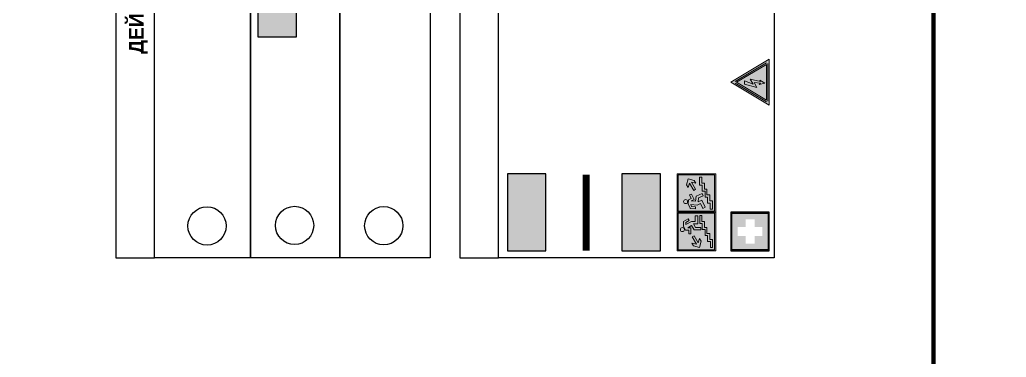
# Model space of a CAD drawing. Header units: millimetres. Extents: x 13114 to 67229, y 22859 to 38520.
# Drawn here: x 27109.9 to 27315.4, y 30312.4 to 30382.5 of the extents above; entities that cross this region are included whole.
import ezdxf

# ---------------------------------------------------------------- set-up
doc = ezdxf.new("R2010")
doc.units = ezdxf.units.MM
doc.layers.add('План_Штампы', color=7, linetype='Continuous')
doc.styles.add('обычный', font='arial.ttf')

# ---------------------------------------------------------------- blocks, each defined once
blk = doc.blocks.new('A$C32E8229D')
at = {"true_color": 0xffffff}
blk.add_hatch(color=7, dxfattribs=at).paths.add_polyline_path([(0, 0), (0, -8), (16, -8), (16, 0)])
h = blk.add_hatch(color=126)
h.paths.add_polyline_path([(0.2, -0.2), (15.8, -0.2), (15.8, -7.8), (0.2, -7.8)])
h.paths.add_polyline_path([(13.49, -2.05), (12.08, -2.05), (11.37, -2.63, 0.162397), (11.29, -2.84), (11.29, -3.63), (10.35, -3.63), (10.35, -4.05), (11.68, -4.05), (11.68, -3.48), (12.26, -4.28), (11.29, -5.1), (11.29, -6.78), (11.85, -6.78), (11.85, -5.44), (12.8, -4.64), (12.8, -5.94), (14.46, -5.94), (14.46, -5.39), (13.45, -5.39), (13.45, -3.97), (12.46, -2.59), (13.15, -2.59), (13.69, -3.34), (14.18, -3)], flags=16)
h.paths.add_polyline_path([(10.74, -1.82, 1), (11.8, -1.82, 1)], flags=16)
h.paths.add_polyline_path([(9.39, -3.59), (5.99, -3.59), (6.56, -3.03), (5.91, -3.03), (5.1, -3.83), (5.91, -4.64), (6.56, -4.64), (5.99, -4.09), (9.39, -4.09)], flags=16)
h.paths.add_polyline_path([(4.29, -1.08), (1.72, -1.08), (1.72, -6.6), (4.29, -6.6)], flags=16)
at = {"color": 126}
blk.add_lwpolyline([(16, -8), (0, -8), (0, 0), (16, 0)], close=True, dxfattribs=at)
blk = doc.blocks.new('A$C3E6D3DDE')
at = {"lineweight": 5}
h = blk.add_hatch(color=40, dxfattribs=at)
h.paths.add_polyline_path([(24.1, 1.45), (16.46, -11.35), (31.74, -11.35)])
h.paths.add_polyline_path([(24.09, -0.46), (30.03, -10.41), (18.14, -10.41)], flags=16)
h.paths.add_polyline_path([(24.54, -3.08), (23.41, -6.02), (25.13, -5.01), (24.33, -8.5), (24.82, -8.27), (23.79, -9.86), (23.4, -8.04), (23.8, -8.43), (24.04, -6.29), (22.39, -7.25), (23.44, -3.08)], flags=0)
h = blk.add_hatch(color=256, dxfattribs=at)
h.paths.add_polyline_path([(24.37, 0.03, 0.567511), (23.82, 0.03), (17.59, -10.4, 0.582454), (17.86, -10.88), (30.32, -10.88, 0.582149), (30.6, -10.4)])
h.paths.add_polyline_path([(24.09, -0.46), (18.14, -10.41), (30.03, -10.41)], flags=16)
h.paths.add_polyline_path([(24.54, -3.08), (23.41, -6.02), (25.13, -5.01), (24.33, -8.5), (24.82, -8.27), (23.79, -9.86), (23.4, -8.04), (23.8, -8.43), (24.04, -6.29), (22.39, -7.25), (23.44, -3.08)], flags=0)
h = blk.add_hatch(color=40, dxfattribs=at)
h.paths.add_polyline_path([(24.09, -0.46), (18.14, -10.41), (30.03, -10.41)])
h.paths.add_polyline_path([(24.82, -8.27), (23.79, -9.86), (23.4, -8.04), (23.8, -8.43), (24.04, -6.29), (22.39, -7.25), (23.44, -3.08), (24.54, -3.08), (23.41, -6.02), (25.13, -5.01), (24.33, -8.5)], flags=16)
at = {"color": 40, "lineweight": 5}
for p, q in [((16.46, -11.35), (24.1, 1.45)), ((24.1, 1.45), (31.74, -11.35))]:
    blk.add_line(p, q, dxfattribs=at)
at = {"lineweight": 5}
for p, q in [((17.59, -10.4), (23.82, 0.03)), ((24.37, 0.03), (30.6, -10.4)), ((18.14, -10.41), (24.09, -0.46)), ((23.44, -3.08), (22.39, -7.25)), ((23.41, -6.02), (24.54, -3.08)), ((24.54, -3.08), (23.44, -3.08)), ((24.09, -0.46), (30.03, -10.41)), ((22.39, -7.25), (24.04, -6.29)), ((25.13, -5.01), (23.41, -6.02)), ((24.04, -6.29), (23.8, -8.43)), ((24.33, -8.5), (25.13, -5.01)), ((23.8, -8.43), (23.4, -8.04)), ((23.4, -8.04), (23.79, -9.86)), ((23.79, -9.86), (24.82, -8.27)), ((24.82, -8.27), (24.33, -8.5)), ((17.86, -10.88), (30.32, -10.88)), ((18.14, -10.41), (30.03, -10.41))]:
    blk.add_line(p, q, dxfattribs=at)
at = {"color": 50, "lineweight": 5}
blk.add_line((31.74, -11.35), (16.46, -11.35), dxfattribs=at)
blk = doc.blocks.new('A$C7B4425F7')
at = {"true_color": 0xffffff}
blk.add_hatch(color=7, dxfattribs=at).paths.add_polyline_path([(0, 0), (-16, 0), (-16, -8), (0, -8)])
h = blk.add_hatch(color=126)
h.paths.add_polyline_path([(-0.2, -0.2), (-15.8, -0.2), (-15.8, -7.8), (-0.2, -7.8)])
h.paths.add_polyline_path([(-11.76, -2.03), (-11.76, -3.66), (-11.17, -3.66, -0.568275), (-11.17, -6.18), (-12.58, -6.18), (-12.58, -2.03)], flags=16)
h.paths.add_polyline_path([(-13.33, -4.12, -0.495768), (-13.59, -6.18), (-15.03, -6.18), (-15.03, -2.03), (-13.59, -2.03, -0.487973)], flags=16)
h.paths.add_polyline_path([(-10.25, -2.03), (-9.48, -2.03), (-9.48, -6.18), (-10.25, -6.18)], flags=16)
h.paths.add_polyline_path([(-13.84, -3.69), (-14.24, -3.69), (-14.24, -3.03), (-13.9, -3.03, -0.692621)], flags=0)
h.paths.add_polyline_path([(-9.15, -2.03), (-8.4, -2.03), (-8.04, -3.07), (-7.68, -2.03), (-6.93, -2.03), (-7.64, -4.1), (-6.93, -6.18), (-7.68, -6.18), (-8.04, -5.14), (-8.4, -6.18), (-9.15, -6.18), (-8.44, -4.1)], flags=16)
h.paths.add_polyline_path([(-11.76, -4.46), (-11.42, -4.46, -0.692621), (-11.36, -5.12), (-11.76, -5.12)], flags=0)
h.paths.add_polyline_path([(-13.9, -5.2), (-14.24, -5.2), (-14.24, -4.55), (-13.84, -4.55, -0.708038)], flags=0)
edge = h.paths.add_edge_path(flags=16)
edge.add_ellipse((-5.51, -4.08), major_axis=(0, 2.05), ratio=0.586184, start_angle=0, end_angle=360)
edge = h.paths.add_edge_path(flags=0)
edge.add_ellipse((-5.51, -4.08), major_axis=(0, 1.14), ratio=0.454828, start_angle=0, end_angle=360)
h.paths.add_polyline_path([(-4.13, -4.96, 0.377264), (-3.48, -4.52, 0.0555), (-3.16, -2.03), (-1.66, -2.03), (-1.66, -4.96), (-0.96, -4.96), (-0.96, -7.01), (-1.75, -7.01), (-1.75, -6.18), (-3.3, -6.18), (-3.3, -7.02), (-4.13, -7.02)], flags=16)
h.paths.add_polyline_path([(-2.73, -2.91), (-2.28, -2.91), (-2.28, -4.96), (-3.05, -4.96, 0.079136)], flags=0)
at = {"color": 126}
blk.add_lwpolyline([(-16, -8), (0, -8), (0, 0), (-16, 0)], close=True, dxfattribs=at)
blk = doc.blocks.new('A$C18900ED3')
h = blk.add_hatch(color=126)
h.paths.add_polyline_path([(-0.18, -0.18), (-7.02, -0.18), (-7.02, -7.02), (-0.18, -7.02)])
h.paths.add_polyline_path([(-5.89, -4.46), (-5.89, -2.77), (-4.46, -2.77), (-4.46, -1.31), (-2.77, -1.31), (-2.77, -2.77), (-1.33, -2.77), (-1.33, -4.46), (-2.77, -4.46), (-2.77, -5.89), (-4.46, -5.89), (-4.46, -4.46)], flags=16)
at = {"color": 126}
for p, q in [((-7.2, 0), (-7.2, -7.2)), ((0, 0), (-7.2, 0)), ((0, -7.2), (0, 0)), ((-7.02, -7.02), (-7.02, -0.18)), ((-7.02, -0.18), (-0.18, -0.18)), ((-0.18, -0.18), (-0.18, -7.02)), ((-7.2, -7.2), (0, -7.2)), ((-0.18, -7.02), (-7.02, -7.02))]:
    blk.add_line(p, q, dxfattribs=at)
blk = doc.blocks.new('вниз 3')
at = {"lineweight": 0, "true_color": 0xffffff}
h = blk.add_hatch(color=7, dxfattribs=at)
h.dxf.hatch_style = 1
h.paths.add_polyline_path([(40997.5, -4475.69), (40997.25, -4475.28), (40995.76, -4476.15), (40995.97, -4475.23), (40995.39, -4475.56), (40995.05, -4476.83), (40996.33, -4477.17), (40996.91, -4476.83), (40996, -4476.55)], flags=0)
h.paths.add_polyline_path([(40999.81, -4473.95), (41000.22, -4473.95), (41000.64, -4474.67), (41001.03, -4474.43), (41000.46, -4473.49), (41000.42, -4473.49), (40999.43, -4473.49), (40998.68, -4473.92), (40998.68, -4474.57), (40997.88, -4474.57), (40997.88, -4475), (40999.14, -4475), (40999.14, -4474.43), (40999.14, -4474.38), (40999.59, -4475.15), (40998.72, -4475.67), (40998.72, -4477.06), (40999.24, -4477.06), (40999.24, -4475.96), (40999.95, -4475.56), (40999.95, -4476.43), (41001.61, -4476.43), (41001.61, -4475.88), (41000.47, -4475.88), (41000.47, -4475.12)], flags=0)
h.paths.add_polyline_path([(40999.2, -4473.24, 1), (40998.35, -4473.24, 1)], flags=0)
h.paths.add_polyline_path([(41000.46, -4477.26), (41001.69, -4477.26), (41001.69, -4476.84), (41000.03, -4476.84), (41000.03, -4477.39), (40998.78, -4477.39), (40998.78, -4477.95), (40997.53, -4477.95), (40997.53, -4478.5), (40996.29, -4478.5), (40996.29, -4479.06), (40995.05, -4479.06), (40995.05, -4479.48), (40995.29, -4479.48), (40996.72, -4479.48), (40996.72, -4478.92), (40997.97, -4478.92), (40997.97, -4478.36), (40999.2, -4478.36), (40999.2, -4477.81), (41000.46, -4477.81)], flags=0)
h.paths.add_polyline_path([(41002.37, -4472.17), (40994.37, -4472.17), (40994.37, -4480.17), (41002.37, -4480.17)])
h.paths.add_polyline_path([(41002.16, -4479.96), (40994.57, -4479.96), (40994.57, -4472.37), (41002.16, -4472.37)], flags=16)
h.paths.add_polyline_path([(41001.61, -4475.88), (41001.61, -4476.43), (40999.95, -4476.43), (40999.95, -4475.56), (40999.24, -4475.96), (40999.24, -4477.06), (40998.72, -4477.06), (40998.72, -4475.67), (40999.59, -4475.15), (40999.14, -4474.38), (40999.14, -4474.43), (40999.14, -4475), (40997.88, -4475), (40997.88, -4474.57), (40998.68, -4474.57), (40998.68, -4473.92), (40999.43, -4473.49), (41000.42, -4473.49), (41000.46, -4473.49), (41001.03, -4474.43), (41000.64, -4474.67), (41000.22, -4473.95), (40999.81, -4473.95), (41000.47, -4475.12), (41000.47, -4475.88)], flags=0)
h.paths.add_polyline_path([(41001.69, -4476.84), (41001.69, -4477.26), (41000.46, -4477.26), (41000.46, -4477.81), (40999.2, -4477.81), (40999.2, -4478.36), (40997.97, -4478.36), (40997.97, -4478.92), (40996.72, -4478.92), (40996.72, -4479.48), (40995.05, -4479.48), (40995.05, -4479.06), (40996.29, -4479.06), (40996.29, -4478.5), (40997.53, -4478.5), (40997.53, -4477.95), (40998.78, -4477.95), (40998.78, -4477.39), (41000.03, -4477.39), (41000.03, -4476.84)], flags=0)
h.paths.add_polyline_path([(40998.35, -4473.24, -1), (40999.2, -4473.24, -1)], flags=0)
h.paths.add_polyline_path([(40997.5, -4475.69), (40996, -4476.55), (40996.91, -4476.83), (40996.33, -4477.17), (40995.05, -4476.83), (40995.39, -4475.56), (40995.97, -4475.23), (40995.76, -4476.15), (40997.25, -4475.28)], flags=0)
at = {"lineweight": 0}
h = blk.add_hatch(color=126, dxfattribs=at)
h.dxf.hatch_style = 1
h.paths.add_polyline_path([(41002.16, -4472.37), (40994.57, -4472.37), (40994.57, -4479.96), (41002.16, -4479.96)])
h.paths.add_polyline_path([(40995.97, -4475.23), (40995.76, -4476.15), (40997.25, -4475.28), (40997.5, -4475.69), (40996, -4476.55), (40996.91, -4476.83), (40996.33, -4477.17), (40995.05, -4476.83), (40995.39, -4475.56)], flags=16)
h.paths.add_polyline_path([(40997.88, -4474.57), (40998.68, -4474.57), (40998.68, -4473.92), (40999.43, -4473.49), (41000.42, -4473.49), (41000.46, -4473.49), (41001.03, -4474.43), (41000.64, -4474.67), (41000.22, -4473.95), (40999.81, -4473.95), (41000.47, -4475.12), (41000.47, -4475.88), (41001.61, -4475.88), (41001.61, -4476.43), (40999.95, -4476.43), (40999.95, -4475.56), (40999.24, -4475.96), (40999.24, -4477.06), (40998.72, -4477.06), (40998.72, -4475.67), (40999.59, -4475.15), (40999.14, -4474.38), (40999.14, -4474.43), (40999.14, -4475), (40997.88, -4475)], flags=16)
h.paths.add_polyline_path([(40998.35, -4473.24, -1), (40999.2, -4473.24, -1)], flags=16)
h.paths.add_polyline_path([(40997.53, -4477.95), (40998.78, -4477.95), (40998.78, -4477.39), (41000.03, -4477.39), (41000.03, -4476.84), (41001.69, -4476.84), (41001.69, -4477.26), (41000.46, -4477.26), (41000.46, -4477.81), (40999.2, -4477.81), (40999.2, -4478.36), (40997.97, -4478.36), (40997.97, -4478.92), (40996.72, -4478.92), (40996.72, -4479.48), (40995.05, -4479.48), (40995.05, -4479.06), (40996.29, -4479.06), (40996.29, -4478.5), (40997.53, -4478.5)], flags=16)
at = {"lineweight": 0, "true_color": 0xffffff}
h = blk.add_hatch(color=7, dxfattribs=at)
h.dxf.hatch_style = 1
h.paths.add_polyline_path([(40999.2, -4473.24, 1), (40998.35, -4473.24, 1)])
h.paths.add_polyline_path([(40999.81, -4473.95), (41000.22, -4473.95), (41000.64, -4474.67), (41001.03, -4474.43), (41000.46, -4473.49), (41000.42, -4473.49), (40999.43, -4473.49), (40998.68, -4473.92), (40998.68, -4474.57), (40997.88, -4474.57), (40997.88, -4475), (40999.14, -4475), (40999.14, -4474.43), (40999.14, -4474.38), (40999.59, -4475.15), (40998.72, -4475.67), (40998.72, -4477.06), (40999.24, -4477.06), (40999.24, -4475.96), (40999.95, -4475.56), (40999.95, -4476.43), (41001.61, -4476.43), (41001.61, -4475.88), (41000.47, -4475.88), (41000.47, -4475.12)])
h.paths.add_polyline_path([(40999.2, -4477.81), (41000.46, -4477.81), (41000.46, -4477.26), (41001.69, -4477.26), (41001.69, -4476.84), (41000.03, -4476.84), (41000.03, -4477.39), (40998.78, -4477.39), (40998.78, -4477.95), (40997.53, -4477.95), (40997.53, -4478.5), (40996.29, -4478.5), (40996.29, -4479.06), (40995.05, -4479.06), (40995.05, -4479.48), (40995.29, -4479.48), (40996.72, -4479.48), (40996.72, -4478.92), (40997.97, -4478.92), (40997.97, -4478.36), (40999.2, -4478.36)])
h.paths.add_polyline_path([(40997.5, -4475.69), (40997.25, -4475.28), (40995.76, -4476.15), (40995.97, -4475.23), (40995.39, -4475.56), (40995.05, -4476.83), (40996.33, -4477.17), (40996.91, -4476.83), (40996, -4476.55)])
at = {"color": 126, "lineweight": 0}
for points in [[(40994.37, -4472.17), (41002.37, -4472.17), (41002.37, -4480.17), (40994.37, -4480.17)], [(40994.57, -4472.37), (41002.16, -4472.37), (41002.16, -4479.96), (40994.57, -4479.96)]]:
    blk.add_lwpolyline(points, close=True, dxfattribs=at)
for points in [[(40999.14, -4474.43), (40999.14, -4475), (40997.88, -4475), (40997.88, -4474.57), (40998.68, -4474.57), (40998.68, -4473.92), (40999.43, -4473.49), (41000.42, -4473.49), (41000.46, -4473.49), (41001.03, -4474.43), (41000.64, -4474.67), (41000.22, -4473.95), (40999.81, -4473.95), (41000.47, -4475.12), (41000.47, -4475.88), (41001.61, -4475.88), (41001.61, -4476.43), (40999.95, -4476.43), (40999.95, -4475.56), (40999.24, -4475.96), (40999.24, -4477.06), (40998.72, -4477.06), (40998.72, -4475.67), (40999.59, -4475.15), (40999.14, -4474.38), (40999.14, -4474.43)], [(40995.05, -4476.83), (40995.39, -4475.56), (40995.97, -4475.23), (40995.76, -4476.15), (40997.25, -4475.28), (40997.5, -4475.69), (40996, -4476.55), (40996.91, -4476.83), (40996.33, -4477.17), (40995.05, -4476.83)], [(40995.29, -4479.48), (40995.05, -4479.48), (40995.05, -4479.06), (40996.29, -4479.06), (40996.29, -4478.5), (40997.53, -4478.5), (40997.53, -4477.95), (40998.78, -4477.95), (40998.78, -4477.39), (41000.03, -4477.39), (41000.03, -4476.84), (41001.69, -4476.84), (41001.69, -4477.26), (41000.46, -4477.26), (41000.46, -4477.81), (40999.2, -4477.81), (40999.2, -4478.36), (40997.97, -4478.36), (40997.97, -4478.92), (40996.72, -4478.92), (40996.72, -4479.48), (40995.05, -4479.48)]]:
    blk.add_lwpolyline(points, dxfattribs=at)
blk.add_circle((40998.77, -4473.24), 0.426, dxfattribs=at)
blk = doc.blocks.new('вверх')
at = {"lineweight": 0, "true_color": 0xffffff}
h = blk.add_hatch(color=7, dxfattribs=at)
h.dxf.hatch_style = 1
h.paths.add_polyline_path([(40999.03, -4475.37), (41000.53, -4474.51), (40999.62, -4474.22), (41000.2, -4473.88), (41001.48, -4474.22), (41001.13, -4475.49), (41000.55, -4475.82), (41000.76, -4474.91), (40999.27, -4475.77)], flags=0)
h.paths.add_polyline_path([(40998.09, -4474.5), (40998.28, -4474.89), (40997.14, -4475.43), (40996.89, -4474.92), (40996.87, -4474.87), (40996.8, -4475.75), (40997.81, -4475.85), (40998.41, -4477.11), (40997.94, -4477.33), (40997.47, -4476.34), (40996.66, -4476.28), (40997.03, -4477.06), (40995.52, -4477.78), (40995.29, -4477.28), (40996.32, -4476.79), (40996, -4476.11), (40996.09, -4474.77), (40995.72, -4474.94), (40995.64, -4475.77), (40995.2, -4475.72), (40995.3, -4474.63), (40995.33, -4474.61), (40996.23, -4474.19), (40997.09, -4474.25), (40997.37, -4474.84)], flags=0)
h.paths.add_polyline_path([(40997.14, -4473.68, -1), (40996.29, -4473.68, -1)], flags=0)
h.paths.add_polyline_path([(41000.58, -4477.58), (41000.58, -4477.03), (41001.81, -4477.03), (41001.81, -4476.6), (41000.15, -4476.6), (41000.15, -4477.16), (40998.9, -4477.16), (40998.9, -4477.72), (40997.65, -4477.72), (40997.65, -4478.27), (40996.41, -4478.27), (40996.41, -4478.82), (40995.17, -4478.82), (40995.17, -4479.25), (40995.41, -4479.25), (40996.84, -4479.25), (40996.84, -4478.69), (40998.09, -4478.69), (40998.09, -4478.13), (40999.32, -4478.13), (40999.32, -4477.58)], flags=0)
h.paths.add_polyline_path([(41002.49, -4471.94), (40994.49, -4471.94), (40994.49, -4479.94), (41002.49, -4479.94)])
h.paths.add_polyline_path([(41002.28, -4479.72), (40994.69, -4479.72), (40994.69, -4472.14), (41002.28, -4472.14)], flags=16)
h.paths.add_polyline_path([(41001.81, -4476.6), (41001.81, -4477.03), (41000.58, -4477.03), (41000.58, -4477.58), (40999.32, -4477.58), (40999.32, -4478.13), (40998.09, -4478.13), (40998.09, -4478.69), (40996.84, -4478.69), (40996.84, -4479.25), (40995.17, -4479.25), (40995.17, -4478.82), (40996.41, -4478.82), (40996.41, -4478.27), (40997.65, -4478.27), (40997.65, -4477.72), (40998.9, -4477.72), (40998.9, -4477.16), (41000.15, -4477.16), (41000.15, -4476.6)], flags=0)
at = {"lineweight": 0}
h = blk.add_hatch(color=126, dxfattribs=at)
h.dxf.hatch_style = 1
h.paths.add_polyline_path([(40994.69, -4479.72), (41002.28, -4479.72), (41002.28, -4472.14), (40994.69, -4472.14)])
h.paths.add_polyline_path([(40999.03, -4475.37), (41000.53, -4474.51), (40999.62, -4474.22), (41000.2, -4473.88), (41001.48, -4474.22), (41001.13, -4475.49), (41000.55, -4475.82), (41000.76, -4474.91), (40999.27, -4475.77)], flags=16)
h.paths.add_polyline_path([(40997.09, -4474.25), (40997.37, -4474.84), (40998.09, -4474.5), (40998.28, -4474.89), (40997.14, -4475.43), (40996.89, -4474.92), (40996.87, -4474.87), (40996.8, -4475.75), (40997.81, -4475.85), (40998.41, -4477.11), (40997.94, -4477.33), (40997.47, -4476.34), (40996.66, -4476.28), (40997.03, -4477.06), (40995.52, -4477.78), (40995.29, -4477.28), (40996.32, -4476.79), (40996, -4476.11), (40996.09, -4474.77), (40995.72, -4474.94), (40995.64, -4475.77), (40995.2, -4475.72), (40995.3, -4474.63), (40995.33, -4474.61), (40996.23, -4474.19)], flags=16)
h.paths.add_polyline_path([(40996.29, -4473.68, -1), (40997.14, -4473.68, -1)], flags=16)
h.paths.add_polyline_path([(40997.65, -4477.72), (40998.9, -4477.72), (40998.9, -4477.16), (41000.15, -4477.16), (41000.15, -4476.6), (41001.81, -4476.6), (41001.81, -4477.03), (41000.58, -4477.03), (41000.58, -4477.58), (40999.32, -4477.58), (40999.32, -4478.13), (40998.09, -4478.13), (40998.09, -4478.69), (40996.84, -4478.69), (40996.84, -4479.25), (40995.17, -4479.25), (40995.17, -4478.82), (40996.41, -4478.82), (40996.41, -4478.27), (40997.65, -4478.27)], flags=16)
at = {"lineweight": 0, "true_color": 0xffffff}
h = blk.add_hatch(color=7, dxfattribs=at)
h.dxf.hatch_style = 1
h.paths.add_polyline_path([(40997.14, -4473.68, 1), (40996.29, -4473.68, 1)])
h.paths.add_polyline_path([(40998.28, -4474.89), (40998.09, -4474.5), (40997.37, -4474.84), (40997.09, -4474.25), (40996.23, -4474.19), (40995.33, -4474.61), (40995.3, -4474.63), (40995.2, -4475.72), (40995.64, -4475.77), (40995.72, -4474.94), (40996.09, -4474.77), (40996, -4476.11), (40996.32, -4476.79), (40995.29, -4477.28), (40995.52, -4477.78), (40997.03, -4477.06), (40996.66, -4476.28), (40997.47, -4476.34), (40997.94, -4477.33), (40998.41, -4477.11), (40997.81, -4475.85), (40996.8, -4475.75), (40996.87, -4474.87), (40996.89, -4474.92), (40997.14, -4475.43)])
h.paths.add_polyline_path([(40998.09, -4478.13), (40999.32, -4478.13), (40999.32, -4477.58), (41000.58, -4477.58), (41000.58, -4477.03), (41001.81, -4477.03), (41001.81, -4476.6), (41000.15, -4476.6), (41000.15, -4477.16), (40998.9, -4477.16), (40998.9, -4477.72), (40997.65, -4477.72), (40997.65, -4478.27), (40996.41, -4478.27), (40996.41, -4478.82), (40995.17, -4478.82), (40995.17, -4479.25), (40995.41, -4479.25), (40996.84, -4479.25), (40996.84, -4478.69), (40998.09, -4478.69)])
h.paths.add_polyline_path([(40999.03, -4475.37), (40999.27, -4475.77), (41000.76, -4474.91), (41000.55, -4475.82), (41001.13, -4475.49), (41001.48, -4474.22), (41000.2, -4473.88), (40999.62, -4474.22), (41000.53, -4474.51)])
at = {"color": 126, "lineweight": 0}
for points in [[(40994.49, -4471.94), (41002.49, -4471.94), (41002.49, -4479.94), (40994.49, -4479.94)], [(40994.69, -4472.14), (41002.28, -4472.14), (41002.28, -4479.72), (40994.69, -4479.72)]]:
    blk.add_lwpolyline(points, close=True, dxfattribs=at)
for points in [[(40996.89, -4474.92), (40997.14, -4475.43), (40998.28, -4474.89), (40998.09, -4474.5), (40997.37, -4474.84), (40997.09, -4474.25), (40996.23, -4474.19), (40995.33, -4474.61), (40995.3, -4474.63), (40995.2, -4475.72), (40995.64, -4475.77), (40995.72, -4474.94), (40996.09, -4474.77), (40996, -4476.11), (40996.32, -4476.79), (40995.29, -4477.28), (40995.52, -4477.78), (40997.03, -4477.06), (40996.66, -4476.28), (40997.47, -4476.34), (40997.94, -4477.33), (40998.41, -4477.11), (40997.81, -4475.85), (40996.8, -4475.75), (40996.87, -4474.87), (40996.89, -4474.92)], [(41001.48, -4474.22), (41001.13, -4475.49), (41000.55, -4475.82), (41000.76, -4474.91), (40999.27, -4475.77), (40999.03, -4475.37), (41000.53, -4474.51), (40999.62, -4474.22), (41000.2, -4473.88), (41001.48, -4474.22)], [(40995.41, -4479.25), (40995.17, -4479.25), (40995.17, -4478.82), (40996.41, -4478.82), (40996.41, -4478.27), (40997.65, -4478.27), (40997.65, -4477.72), (40998.9, -4477.72), (40998.9, -4477.16), (41000.15, -4477.16), (41000.15, -4476.6), (41001.81, -4476.6), (41001.81, -4477.03), (41000.58, -4477.03), (41000.58, -4477.58), (40999.32, -4477.58), (40999.32, -4478.13), (40998.09, -4478.13), (40998.09, -4478.69), (40996.84, -4478.69), (40996.84, -4479.25), (40995.17, -4479.25)]]:
    blk.add_lwpolyline(points, dxfattribs=at)
blk.add_circle((40996.71, -4473.68), 0.426, dxfattribs=at)

msp = doc.modelspace()

# ---------------------------------------------------------------- linework, layer by layer
at = {"color": 1, "lineweight": 100}
for points in [[(26700.23, 30500.65), (27300.23, 30500.65), (27300.23, 30105.65), (26700.23, 30105.65)], [(27300.23, 30500.65), (27900.23, 30500.65), (27900.23, 30105.65), (27300.23, 30105.65)]]:
    msp.add_lwpolyline(points, close=True, dxfattribs=at)
for points in [[(27138.03, 30333.05), (27138.03, 30476.82), (27129.98, 30476.82), (27129.98, 30333.05)], [(27138.03, 30333.05), (27138.03, 30476.82), (27195.43, 30476.82), (27195.43, 30333.05)], [(27209.67, 30333.05), (27209.67, 30476.82), (27201.62, 30476.82), (27201.62, 30333.05)], [(27209.67, 30333.05), (27209.67, 30476.82), (27267.07, 30476.82), (27267.07, 30333.05)]]:
    msp.add_lwpolyline(points, close=True)
for points in [[(27158.02, 30391.47), (27158.02, 30333.05), (27158.02, 30476.82)], [(27176.6, 30391.47), (27176.6, 30333.05), (27176.6, 30476.82)]]:
    msp.add_lwpolyline(points)
at = {"color": 126, "lineweight": 80, "true_color": 0x008754, "const_width": 1.5}
msp.add_lwpolyline([(27227.9, 30350.31), (27227.9, 30334.51)], dxfattribs=at)
for centre in [(27148.95, 30339.67), (27167.18, 30339.77), (27185.75, 30339.71)]:
    msp.add_circle(centre, 3.98)

# ---------------------------------------------------------------- block references
at = {"xscale": -1, "rotation": 90}
msp.add_blockref('A$C32E8229D', (27159.55, 30395), dxfattribs=at)
at = {"rotation": 90}
for name, p, xscale, yscale, zscale in [('A$C3E6D3DDE', (27258.92, 30354.49), 0.625, 0.625, 0.625), ('A$C18900ED3', (27258.01, 30342.51), 1.111111111007631, 1.111111111007631, 1.111111111007631)]:
    msp.add_blockref(name, p, dxfattribs=dict(at, xscale=xscale, yscale=yscale, zscale=zscale))
msp.add_blockref('вверх', (22774.93, -10651.98), dxfattribs=at)
at = {"color": 126, "true_color": 0x008754, "rotation": 90}
msp.add_blockref('вниз 3', (22774.7, -10659.86), dxfattribs=at)
at = {"layer": 'План_Штампы', "rotation": 90}
msp.add_blockref('A$C7B4425F7', (27211.52, 30350.51), dxfattribs=at)
at = {"layer": 'План_Штампы', "color": 126, "true_color": 0x008754, "xscale": -1, "rotation": 90}
msp.add_blockref('A$C32E8229D', (27235.36, 30350.51), dxfattribs=at)

# ---------------------------------------------------------------- texts
at = {"lineweight": 0, "insert": (27134.66, 30431.99), "char_height": 3, "width": 175.1736, "attachment_point": 5, "rotation": 90, "style": 'обычный'}
msp.add_mtext('{\\fProxima Nova Rg|b1|i0|c204|p2;ДЕЙСТВИЯ ПРИ АВАРИИ: СОХРАНЯЙТЕ СПОКОЙСТВИЕ\\H1.6644x; }', dxfattribs=at)

doc.saveas('drawing.dxf')
